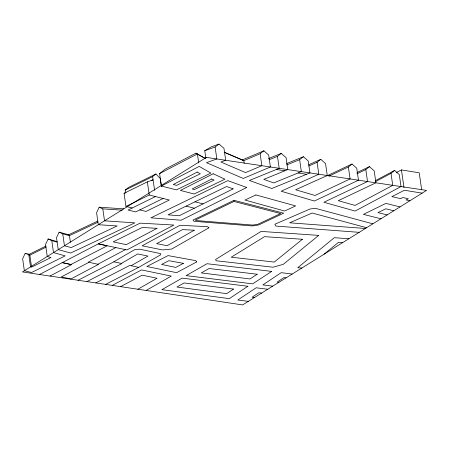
<?xml version="1.0" encoding="UTF-8"?>
<svg xmlns="http://www.w3.org/2000/svg" width="449" height="449" viewBox="0 0 449 449"><rect width="100%" height="100%" fill="white"/><g stroke="black" fill="none" stroke-linecap="round" stroke-linejoin="round"><path stroke-width="0.67" d="M25.217 253.258L22.635 258.776L24.358 270.736L31.587 272.504L65.189 255.868L53.504 252.591L51.781 240.63L48.138 238.986L45.534 244.52L47.257 256.48L50.973 257.524L31.576 267.127L30.554 266.88L28.831 254.92L25.217 253.258L29.342 254.269L45.978 246.03M59.1 232.161L56.501 237.689L58.224 249.65L70.678 253.028L134.852 222.844L104.522 220.829L102.799 208.869L99.173 207.214L96.586 212.736L98.309 224.696L117.183 225.948L71.172 247.59L64.454 245.771L62.731 233.811L59.1 232.161L68.686 234.76L69.449 235.63L70.403 242.275M324.066 254.207L338.563 242.308L342.694 242.606M391 173.365L394.632 170.401L399.296 174.61L401.019 186.571L355.114 211.064L323.875 202.269L367.529 181.548L365.806 169.587L369.476 166.63L374.185 170.844L375.908 182.805L338.271 200.675L355.092 205.412L392.752 185.314M161.393 186.054L199.21 166.394L210.873 173.089L176.479 189.882L161.393 186.054L159.597 173.606L165.008 169.256L195.921 153.182L205.58 158.632M348.368 166.977L352.044 164.014L356.753 168.235L358.476 180.195L314.362 201.023L281.136 191.229L318.818 174.246L317.095 162.285L320.799 159.333L325.536 163.554L327.259 175.514L295.65 189.753L315.058 195.478L350.091 178.938L348.368 166.977L328.898 176.171M125.597 192.829L125.204 190.079L128.498 187.441L155.915 173.993L160.248 178.528L161.382 186.419M125.204 190.079L152.615 176.631L155.915 173.993M260.139 153.749L263.889 150.802L268.67 155.028L270.393 166.989L243.251 178.449L206.478 162.678L216.839 158.957L215.116 146.997L219.022 144.073L223.961 148.327L225.684 160.287L220.886 162.01L245.558 172.59L261.862 165.709L260.139 153.749L243.835 160.63L224.242 152.284M277.471 156.347L281.248 153.401L286.058 157.633L287.781 169.593L263.804 179.387L273.705 182.923L301.358 171.63L299.635 159.67L303.412 156.723L308.222 160.955L309.945 172.916L271.808 188.496L249.386 180.481L279.194 168.308L277.471 156.347L269.046 159.788M205.81 158.026L204.755 150.718L211.44 146.795L219.022 144.073M121.303 263.456L137.736 253.921L147.968 256.098L131.181 265.685M105.622 284.391L138.662 267.368L160.798 254.729L160.534 253.623L139.661 249.178L134.823 249.571L113.816 261.767L121.892 263.585L86.943 281.59M137.849 289.223L157.043 278.262L142.226 275.181L120.557 286.63M146.116 290.464L171.265 276.101L141.53 269.922L112.256 285.384M375.589 180.56L394.632 170.401M375.577 181.598L391.028 173.353L392.723 185.325M39.523 274.485L98.331 243.852L140.127 223.142L173.858 225.044L126.904 249.93L98.331 243.852L107.148 245.844L70.824 264.556L62.001 262.564L71.604 264.607L50.007 276.056M115.836 247.579L88.335 262.149L98.454 264.388L70.959 278.958L61.356 276.921L88.857 262.345M97.938 264.192L125.434 249.616M159.597 173.606L197.42 153.945L198.716 162.936M78.075 280.26L113.928 261.789M95.794 282.921L129.845 265.381L138.662 267.368M396.45 172.478L401.445 169.935L419.226 172.798L421.667 189.742M46.124 247.113L29.853 255.167L28.831 254.92M132.197 207.988L125.961 206.439L124.07 193.3L147.362 181.867L153.075 179.83L151.19 180.762M125.961 206.439L149.259 195.012L169.352 200.013L146.054 211.44L139.824 209.891M155.489 196.561L128.077 210.014L135.705 211.911L163.122 198.464M356.972 172.568L369.476 166.63M356.949 173.791L365.806 169.587M326.883 175.896L352.044 164.014M68.686 234.76L97.815 221.06M97.809 222.289L69.449 235.63L62.731 233.811M308.833 164.727L320.799 159.333M308.794 166.029L317.095 162.285M242.163 159.973L263.889 150.802M268.44 158.632L281.248 153.401M286.642 163.576L303.412 156.723M286.776 164.923L299.635 159.67M204.755 150.718L215.116 146.997M124.07 193.3L125.973 192.621M99.173 207.214L123.778 208.847M102.799 208.869L122.1 210.149M348.895 238.745L334.303 237.695L297.709 267.727L301.863 268.025M365.385 228.479L289.627 222.794L312.173 213.022L366.62 227.71M359.189 232.335L275.843 226.077L274.872 224.231L310.001 209.015L315.394 208.336L372.85 223.832M292.176 274.058L281.22 272.661L262.861 284.902L272.739 286.159M286.041 277.875L283.92 277.605L277.151 282.118L278.874 282.337M267.761 289.257L256.149 287.781L237.79 300.022L248.319 301.363M261.621 293.079L258.849 292.726L252.08 297.238L254.46 297.541M276.399 169.447L284.812 170.805M298.13 172.949L306.544 174.307M422.155 193.132L404.375 190.269L391.887 196.623L400.671 198.654L402.893 197.521L408.309 198.772L406.081 199.906L409.875 200.782M400.014 206.916L385.899 203.386L363.415 214.386L380.965 218.781M393.812 210.783L385.798 208.774L377.957 212.607L387.167 214.914M194.989 201.814L203.043 203.874M186.094 206.113L194.327 208.224M48.138 238.986L57.113 241.607M51.781 240.63L56.972 242.084M224.219 152.217L243.835 160.63L244.217 163.29M205.597 158.705L195.921 153.182M29.342 254.269L29.853 255.167L31.481 266.465M401.445 169.935L403.988 187.559M152.615 176.631L154.596 190.376M147.362 181.867L149.259 195.012M302.413 239.272L274.227 262.07L231.235 257.198L264.568 236.651L302.413 239.272M318.689 235.394L283.224 264.371L273.014 267.211L216.092 260.757L215.666 259.41L261.116 231.403L318.689 235.394M233.531 289.072L226.678 293.646L176.957 287.034L184.084 282.96L233.531 289.072M247.859 286.266L229.327 298.636L161.904 289.667L182.098 278.133L247.859 286.266M257.198 274.227L249.975 278.958L201.309 272.919L209.043 268.508L257.198 274.227M271.673 271.392L252.63 283.869L186.144 275.624L207 263.715L271.673 271.392M206.405 157.397L22.45 271.926L242.595 304.927L426.55 190.398L206.405 157.397M194.265 230.208L167.174 245.676L156.645 243.655L182.518 229.613L194.265 230.208M208.869 227.828L171.641 249.083L162.51 249.919L142.131 245.799L179.937 225.275L207.573 226.672L208.869 227.828M183.417 263.339L175.823 267.402L161.584 264.45L168.875 260.695L183.417 263.339M196.656 261.935L176.586 272.672L146.845 266.504L168.033 255.604L195.837 260.656L196.656 261.935M157.015 228.328L126.242 244.643L113.204 241.871L142.215 227.491L157.015 228.328M197.257 172.046L173.247 184.528L176.597 185.375L200.31 173.802L197.257 172.046M213.196 173.763L180.414 190.432L194.148 193.996L224.927 179.196L213.196 173.763M211.788 178.994L192.172 188.967L194.378 189.534L214.089 180.06L211.788 178.994M233.126 188.855L179.297 215.733L168.049 214.847L226.622 186.509L233.126 188.855M246.72 187.48L181.149 220.223L150.915 217.832L227.772 180.655L246.72 187.48M234.024 200.327L192.963 220.083L194.002 221.29L252.282 225.937L258.675 224.966L283.689 213.185L234.024 200.327M233.968 201.455L195.377 220.021L195.815 220.526L252.759 225.072L257.76 224.309L280.642 213.539L233.968 201.455M255.896 194.939L244.935 200.046L284.683 211.019L295.644 205.917L255.896 194.939"/></g></svg>
